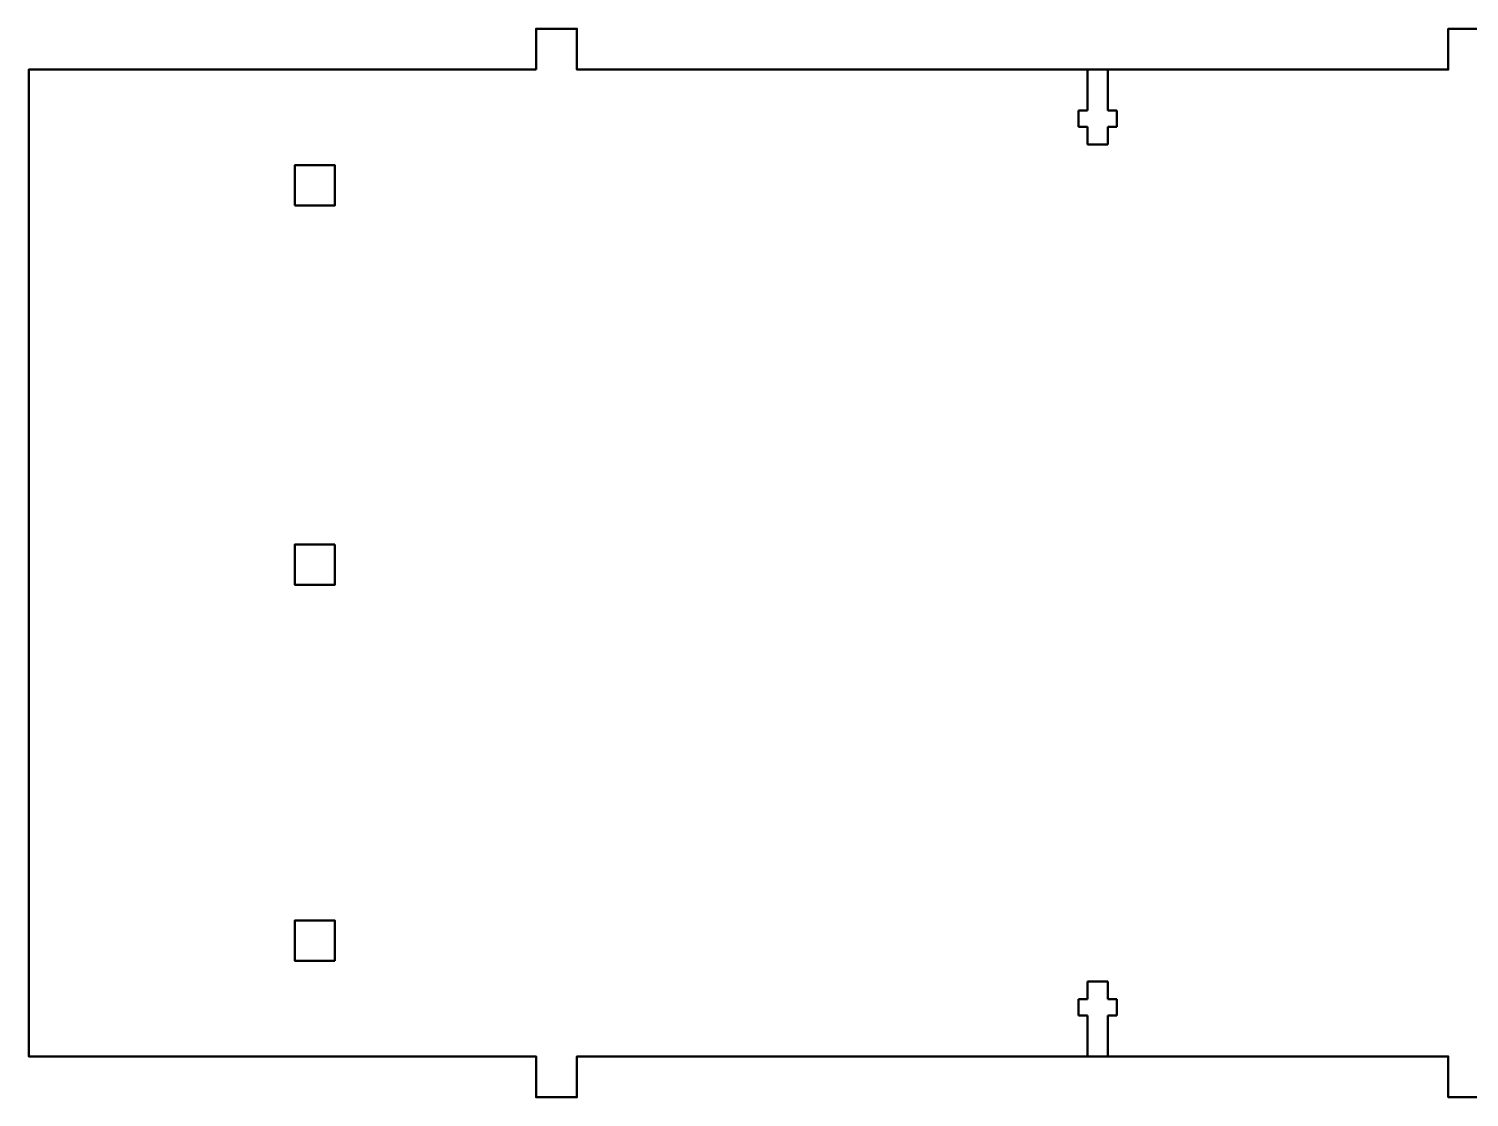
# Model space of a CAD drawing. Header units: millimetres. Extents: x -48 to 621, y -577 to -225.
# Drawn here: x -48 to 163.5, y -382.3 to -225.3 of the extents above; entities that cross this region are included whole.
import ezdxf

# ---------------------------------------------------------------- set-up
doc = ezdxf.new("R2010")
doc.units = ezdxf.units.MM
doc.header["$MEASUREMENT"] = 0
doc.layers.add('Layer 1', color=7, linetype='Continuous')

# ---------------------------------------------------------------- blocks, each defined once
blk = doc.blocks.new('block 4')
at = {"layer": 'Layer 1', "color": 5, "lineweight": 50, "true_color": 0x0000ff}
blk.add_lwpolyline([(-3.08, -362.29), (-8.98, -362.29), (-8.98, -356.39), (-3.08, -356.39), (-3.08, -362.29)], dxfattribs=at)
blk = doc.blocks.new('block 7')
at = {"layer": 'Layer 1', "color": 165, "lineweight": 50, "true_color": 0x336699}
for points in [[(26.47, -231.34), (-48.03, -231.34), (-48.03, -376.34), (26.47, -376.34), (26.47, -382.34), (32.47, -382.34), (32.47, -376.34), (160.47, -376.34), (160.47, -382.34), (166.47, -382.34)], [(166.47, -225.34), (160.47, -225.34), (160.47, -231.34), (32.47, -231.34), (32.47, -225.34), (26.47, -225.34), (26.47, -231.34)]]:
    blk.add_lwpolyline(points, dxfattribs=at)
blk = doc.blocks.new('block 12')
at = {"layer": 'Layer 1', "color": 5, "lineweight": 50, "true_color": 0x0000ff}
blk.add_lwpolyline([(-8.98, -251.29), (-8.98, -245.39), (-3.08, -245.39), (-3.08, -251.29), (-8.98, -251.29)], dxfattribs=at)
blk = doc.blocks.new('block 20')
at = {"layer": 'Layer 1', "color": 5, "lineweight": 50, "true_color": 0x0000ff}
blk.add_lwpolyline([(107.47, -242.34), (107.47, -239.74)], dxfattribs=at)
blk = doc.blocks.new('block 21')
at = {"layer": 'Layer 1', "color": 5, "lineweight": 50, "true_color": 0x0000ff}
blk.add_lwpolyline([(106.17, -237.34), (107.47, -237.34)], dxfattribs=at)
blk = doc.blocks.new('block 22')
at = {"layer": 'Layer 1', "color": 5, "lineweight": 50, "true_color": 0x0000ff}
blk.add_lwpolyline([(107.47, -237.34), (107.47, -231.34)], dxfattribs=at)
blk = doc.blocks.new('block 23')
at = {"layer": 'Layer 1', "color": 5, "lineweight": 50, "true_color": 0x0000ff}
blk.add_lwpolyline([(107.47, -376.34), (107.47, -370.34)], dxfattribs=at)
blk = doc.blocks.new('block 24')
at = {"layer": 'Layer 1', "color": 5, "lineweight": 50, "true_color": 0x0000ff}
blk.add_lwpolyline([(111.77, -239.74), (110.47, -239.74)], dxfattribs=at)
blk = doc.blocks.new('block 28')
at = {"layer": 'Layer 1', "color": 5, "lineweight": 50, "true_color": 0x0000ff}
blk.add_lwpolyline([(110.47, -367.94), (111.77, -367.94)], dxfattribs=at)
blk = doc.blocks.new('block 29')
at = {"layer": 'Layer 1', "color": 5, "lineweight": 50, "true_color": 0x0000ff}
blk.add_lwpolyline([(111.77, -367.94), (111.77, -370.34)], dxfattribs=at)
blk = doc.blocks.new('block 34')
at = {"layer": 'Layer 1', "color": 5, "lineweight": 50, "true_color": 0x0000ff}
blk.add_lwpolyline([(111.77, -370.34), (110.47, -370.34)], dxfattribs=at)
blk = doc.blocks.new('block 37')
at = {"layer": 'Layer 1', "color": 5, "lineweight": 50, "true_color": 0x0000ff}
blk.add_lwpolyline([(110.47, -370.34), (110.47, -376.34)], dxfattribs=at)
blk = doc.blocks.new('block 42')
at = {"layer": 'Layer 1', "color": 5, "lineweight": 50, "true_color": 0x0000ff}
blk.add_lwpolyline([(110.47, -237.34), (111.77, -237.34)], dxfattribs=at)
blk = doc.blocks.new('block 43')
at = {"layer": 'Layer 1', "color": 5, "lineweight": 50, "true_color": 0x0000ff}
blk.add_lwpolyline([(110.47, -242.34), (107.47, -242.34)], dxfattribs=at)
blk = doc.blocks.new('block 44')
at = {"layer": 'Layer 1', "color": 5, "lineweight": 50, "true_color": 0x0000ff}
blk.add_lwpolyline([(107.47, -370.34), (106.17, -370.34)], dxfattribs=at)
blk = doc.blocks.new('block 47')
at = {"layer": 'Layer 1', "color": 5, "lineweight": 50, "true_color": 0x0000ff}
blk.add_lwpolyline([(106.17, -367.94), (107.47, -367.94)], dxfattribs=at)
blk = doc.blocks.new('block 48')
at = {"layer": 'Layer 1', "color": 5, "lineweight": 50, "true_color": 0x0000ff}
blk.add_lwpolyline([(110.47, -231.34), (110.47, -237.34)], dxfattribs=at)
blk = doc.blocks.new('block 50')
at = {"layer": 'Layer 1', "color": 5, "lineweight": 50, "true_color": 0x0000ff}
blk.add_lwpolyline([(110.47, -239.74), (110.47, -242.34)], dxfattribs=at)
blk = doc.blocks.new('block 51')
at = {"layer": 'Layer 1', "color": 5, "lineweight": 50, "true_color": 0x0000ff}
blk.add_lwpolyline([(111.77, -237.34), (111.77, -239.74)], dxfattribs=at)
blk = doc.blocks.new('block 53')
at = {"layer": 'Layer 1', "color": 5, "lineweight": 50, "true_color": 0x0000ff}
blk.add_lwpolyline([(106.17, -239.74), (106.17, -237.34)], dxfattribs=at)
blk = doc.blocks.new('block 58')
at = {"layer": 'Layer 1', "color": 5, "lineweight": 50, "true_color": 0x0000ff}
blk.add_lwpolyline([(107.47, -365.34), (110.47, -365.34)], dxfattribs=at)
blk = doc.blocks.new('block 59')
at = {"layer": 'Layer 1', "color": 5, "lineweight": 50, "true_color": 0x0000ff}
blk.add_lwpolyline([(110.47, -365.34), (110.47, -367.94)], dxfattribs=at)
blk = doc.blocks.new('block 60')
at = {"layer": 'Layer 1', "color": 5, "lineweight": 50, "true_color": 0x0000ff}
blk.add_lwpolyline([(106.17, -370.34), (106.17, -367.94)], dxfattribs=at)
blk = doc.blocks.new('block 63')
at = {"layer": 'Layer 1', "color": 5, "lineweight": 50, "true_color": 0x0000ff}
blk.add_lwpolyline([(107.47, -367.94), (107.47, -365.34)], dxfattribs=at)
blk = doc.blocks.new('block 67')
at = {"layer": 'Layer 1', "color": 5, "lineweight": 50, "true_color": 0x0000ff}
blk.add_lwpolyline([(107.47, -239.74), (106.17, -239.74)], dxfattribs=at)
blk = doc.blocks.new('block 70')
at = {"layer": 'Layer 1', "color": 5, "lineweight": 50, "true_color": 0x0000ff}
blk.add_lwpolyline([(-3.08, -301.14), (-3.08, -307.04), (-8.98, -307.04), (-8.98, -301.14), (-3.08, -301.14)], dxfattribs=at)

msp = doc.modelspace()

# ---------------------------------------------------------------- block references
at = {"layer": 'Layer 1'}
for name in ['block 7', 'block 22', 'block 48', 'block 21', 'block 53', 'block 42', 'block 51', 'block 67', 'block 20', 'block 24', 'block 50', 'block 43', 'block 12', 'block 70', 'block 4', 'block 58', 'block 63', 'block 59', 'block 47', 'block 60', 'block 28', 'block 29', 'block 44', 'block 23', 'block 34', 'block 37']:
    msp.add_blockref(name, (0, 0), dxfattribs=at)

doc.saveas('drawing.dxf')
